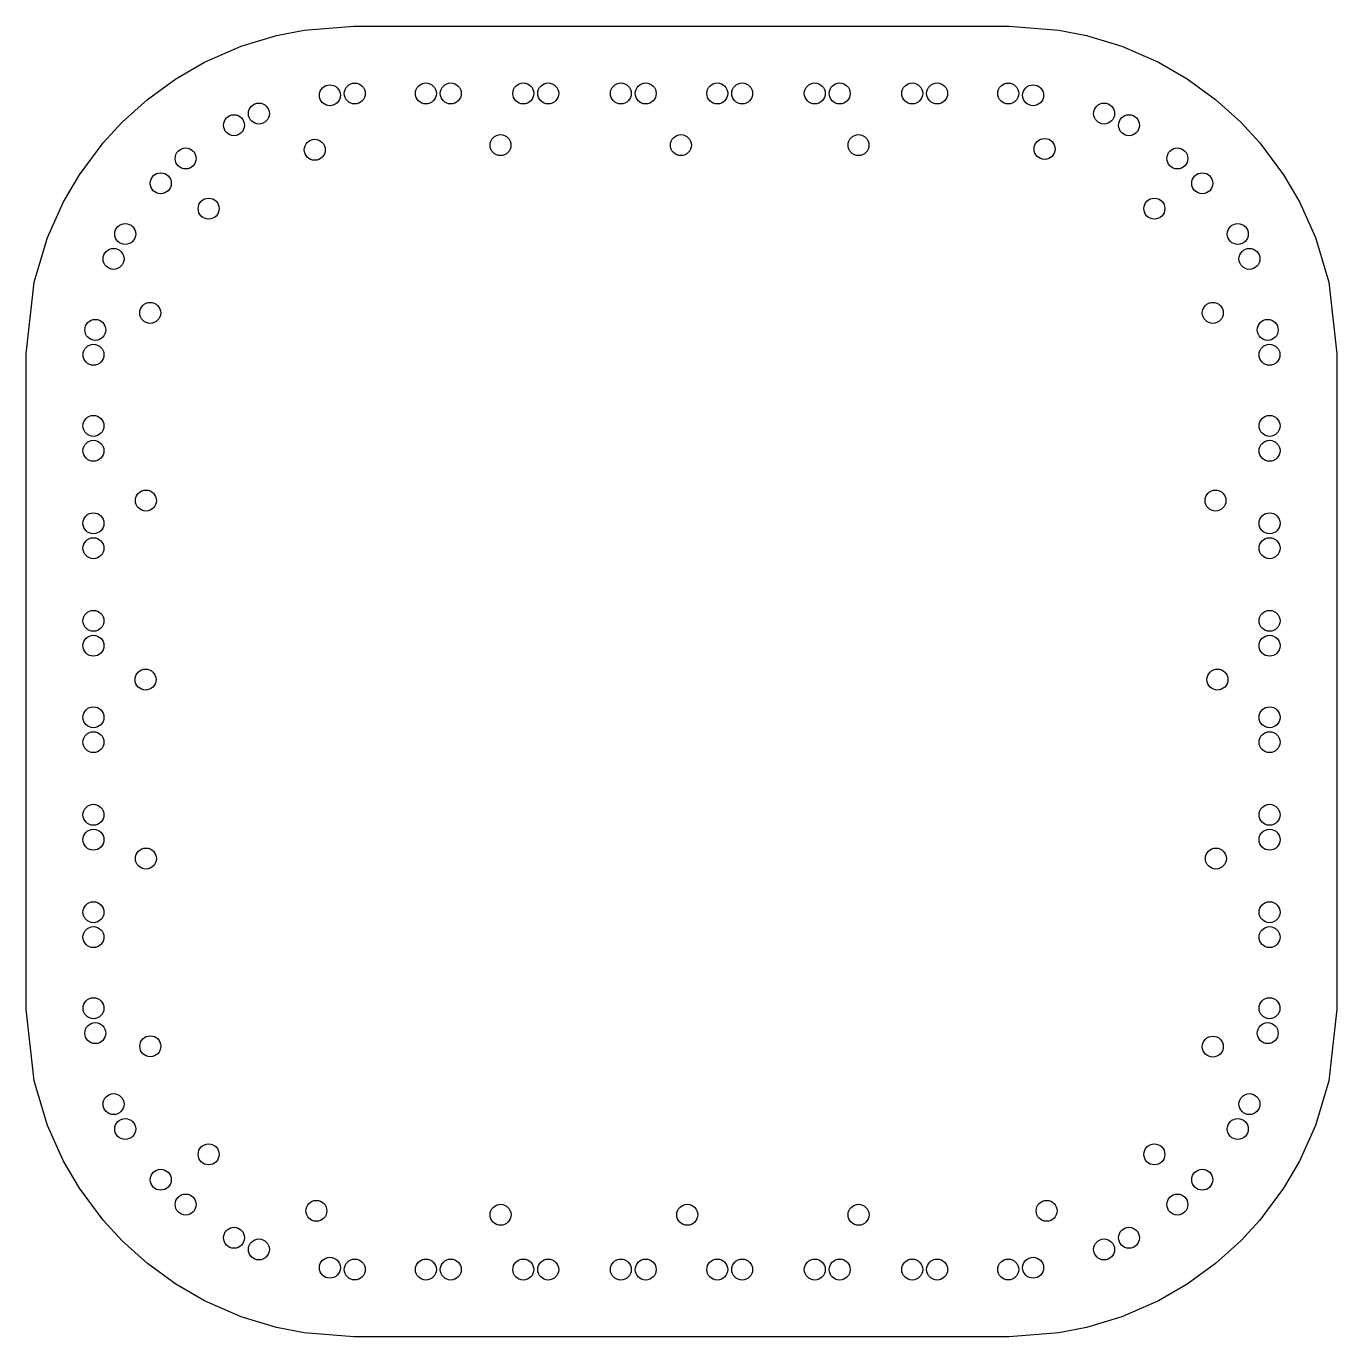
# Model space of a CAD drawing. Extents: x -1000 to 1000, y -1000 to 1000.
import ezdxf

# ---------------------------------------------------------------- set-up
doc = ezdxf.new("R2010")
doc.units = 0
doc.layers.get('0').update_dxf_attribs({"linetype": 'CONTINUOUS'})
doc.layers.add('T32', color=212, linetype='CONTINUOUS')

msp = doc.modelspace()

# ---------------------------------------------------------------- linework, layer by layer
at = {"flags": 128}
msp.add_lwpolyline([(1000, 500), (1000, -500), (987.8, -609.6), (967.5, -677.4), (943, -731.8), (918.7, -773.2), (882.6, -821.9), (853.6, -853.6), (815.1, -888.2), (771.7, -919.7), (727.8, -945.1), (672, -969.5), (618.2, -985.8), (575.8, -994.2), (500, -1000), (-500, -1000), (-575.8, -994.2), (-618.2, -985.8), (-672, -969.5), (-727.8, -945.1), (-771.7, -919.7), (-815.1, -888.2), (-853.6, -853.6), (-882.6, -821.9), (-918.7, -773.2), (-943, -731.8), (-967.5, -677.4), (-987.8, -609.6), (-1000, -500), (-1000, 500), (-987.8, 609.6), (-967.5, 677.4), (-943, 731.8), (-918.7, 773.2), (-882.6, 821.9), (-853.6, 853.6), (-815.1, 888.2), (-771.7, 919.7), (-727.8, 945.1), (-672, 969.5), (-618.2, 985.8), (-575.8, 994.2), (-500, 1000), (500, 1000), (575.8, 994.2), (618.2, 985.8), (672, 969.5), (727.8, 945.1), (771.7, 919.7), (815.1, 888.2), (853.6, 853.6), (882.6, 821.9), (918.7, 773.2), (943, 731.8), (967.5, 677.4), (987.8, 609.6)], close=True, dxfattribs=at)
at = {"layer": 'T32'}
for centre in [(-536.6, 894.6), (-498.6, 897.3), (-390.1, 897.4), (-352.1, 897.4), (-241.4, 897.4), (-203.4, 897.4), (-92.6, 897.4), (-54.6, 897.4), (54.6, 897.4), (92.6, 897.4), (203.4, 897.4), (241.4, 897.4), (352.1, 897.4), (390.1, 897.4), (498.6, 897.3), (536.6, 894.6), (-644.9, 866.7), (644.9, 866.7), (-682.9, 848.9), (682.9, 848.9), (-559.7, 811.4), (-276.2, 818.5), (-0.9, 818.5), (270.1, 818.5), (554.1, 812.7), (-756.7, 798.2), (756.7, 798.2), (-794.7, 760.3), (794.7, 760.3), (-721.6, 721.6), (721.6, 721.6), (-848.9, 682.9), (848.9, 682.9), (-866.7, 644.9), (866.7, 644.9), (-810.8, 562.5), (810.8, 562.5), (-894.6, 536.6), (894.6, 536.6), (-897.3, 498.6), (897.3, 498.6), (-897.4, 390.1), (897.4, 390.1), (-897.4, 352.1), (897.4, 352.1), (-817.3, 276.1), (814.9, 276.1), (-897.4, 241.4), (897.4, 241.4), (-897.4, 203.4), (897.4, 203.4), (-897.4, 92.6), (897.4, 92.6), (-897.4, 54.6), (897.4, 54.6), (-817.9, 2.9), (817.9, 2.9), (-897.4, -54.6), (897.4, -54.6), (-897.4, -92.6), (897.4, -92.6), (-897.4, -203.4), (897.4, -203.4), (-897.4, -241.4), (897.4, -241.4), (-817.3, -270.2), (815.5, -270.2), (-897.4, -352.1), (897.4, -352.1), (-897.4, -390.1), (897.4, -390.1), (-897.3, -498.6), (897.3, -498.6), (-894.6, -536.6), (894.6, -536.6), (-810.6, -556.7), (810.8, -557.2), (-866.7, -644.9), (866.7, -644.9), (-848.9, -682.9), (848.9, -682.9), (-721.6, -721.6), (721.6, -721.6), (-794.7, -760.3), (794.7, -760.3), (-756.7, -798.2), (-557.2, -807.8), (-276.1, -813.8), (8.8, -813.8), (270.2, -813.8), (557.2, -807.8), (756.7, -798.2), (-682.9, -848.9), (682.9, -848.9), (-644.9, -866.7), (644.9, -866.7), (-536.6, -894.6), (536.6, -894.6), (-498.6, -897.3), (-390.1, -897.4), (-352.1, -897.4), (-241.4, -897.4), (-203.4, -897.4), (-92.6, -897.4), (-54.6, -897.4), (54.6, -897.4), (92.6, -897.4), (203.4, -897.4), (241.4, -897.4), (352.1, -897.4), (390.1, -897.4), (498.6, -897.3)]:
    msp.add_circle(centre, 16, dxfattribs=at)

doc.saveas('drawing.dxf')
